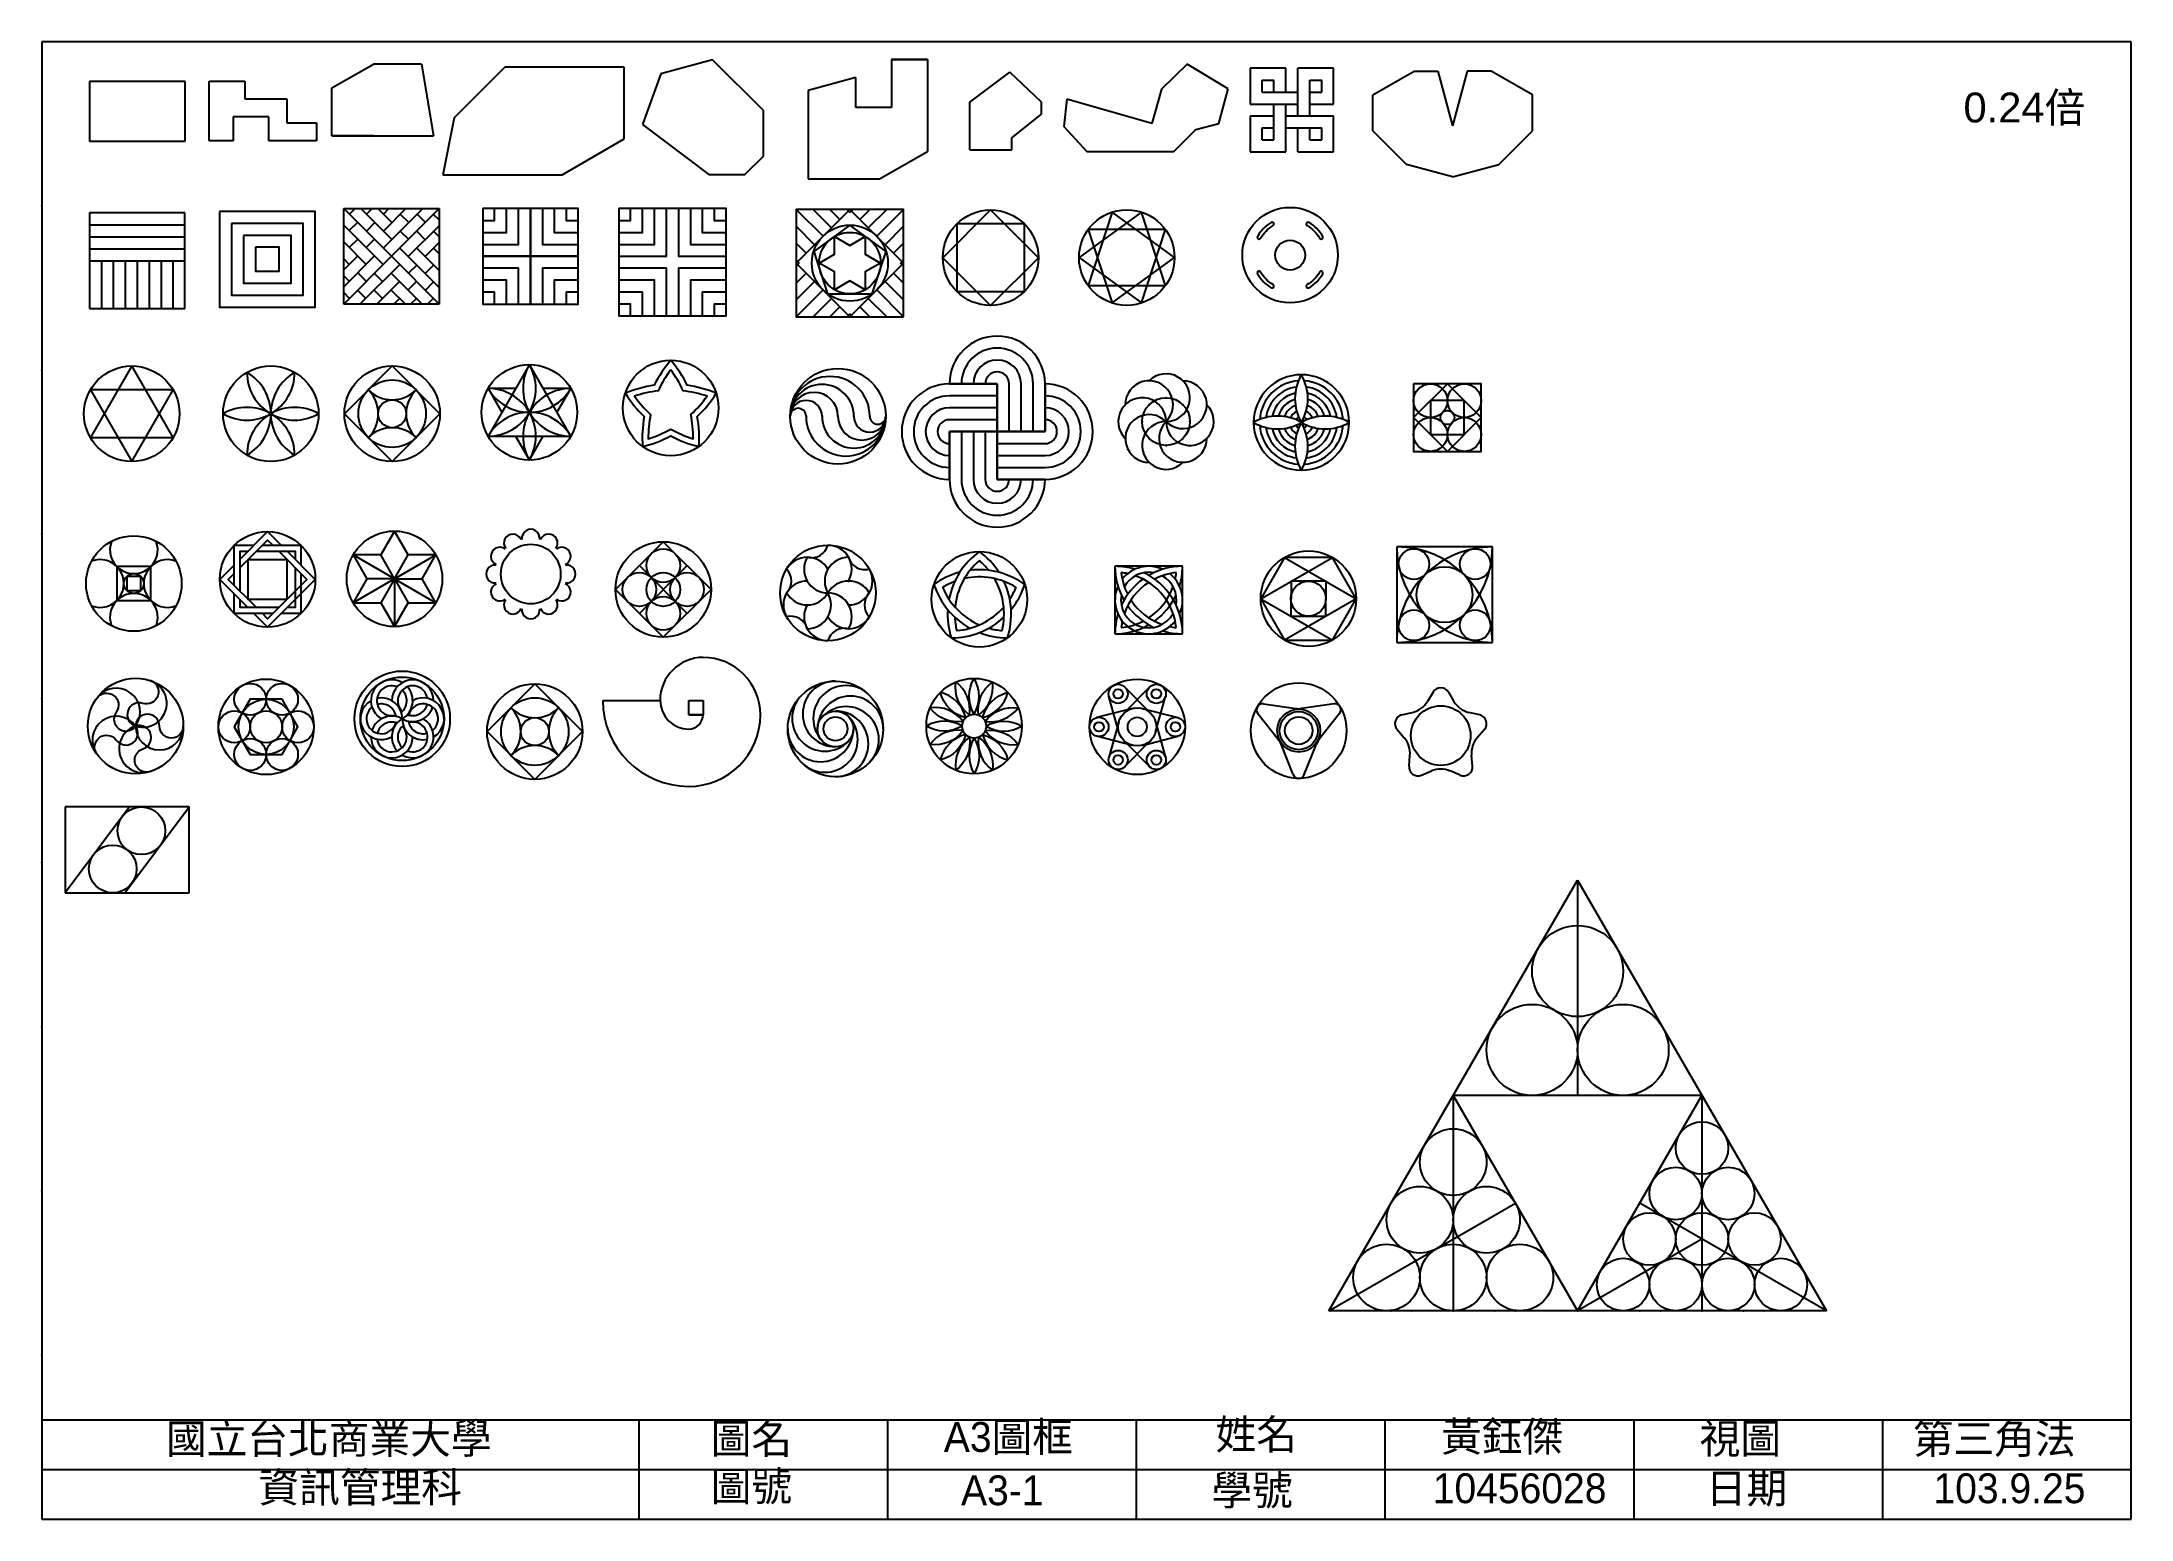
# Model space of a CAD drawing. Header units: millimetres. Extents: x 0 to 420, y 0 to 297.
import ezdxf

# ---------------------------------------------------------------- set-up
doc = ezdxf.new("R2010")
doc.units = ezdxf.units.MM
doc.linetypes.add('JIS_09_15', pattern=[18.9, 15, -0.9, 0.6, -0.9, 0.6, -0.9])
doc.styles.get("Standard").update_dxf_attribs({"font": 'arial.ttf'})

# ---------------------------------------------------------------- blocks, each defined once
blk = doc.blocks.new('*U1')
for p, q in [((4.8, 9.6), (-4.8, 0)), ((3.68, 8.41), (4.79, 7.3)), ((4.79, 6.13), (-1.41, -0.07)), ((0.28, 5.02), (1.98, 3.32)), ((3.68, 5.02), (4.79, 3.91)), ((-4.8, 0), (4.8, -9.6)), ((-3.11, 1.63), (4.79, -6.28)), ((0.28, 1.63), (4.79, -2.88)), ((4.79, 2.74), (1.98, -0.07)), ((3.68, 1.63), (4.79, 0.51)), ((0.28, -1.77), (-1.41, -3.47)), ((3.68, -1.77), (1.98, -3.47)), ((3.68, -5.16), (1.98, -6.86))]:
    blk.add_line(p, q)
blk = doc.blocks.new('*U2')
at = {"color": 0, "linetype": 'ByBlock', "lineweight": -2, "transparency": 16777216}
for p, rotation in [((45.6, 31.24), 90), ((40.8, 26.44), 180), ((45.6, 21.64), 270)]:
    blk.add_blockref('*U1', p, dxfattribs=dict(at, rotation=rotation))
blk.add_blockref('*U1', (50.4, 26.44), dxfattribs=at)
blk = doc.blocks.new('*U3')
for points in [[(-4.8, 4.8), (-4.8, -4.8), (4.8, -4.8)], [(-2.4, 4.8), (-2.4, -2.4), (4.8, -2.4)], [(0, 4.8), (0, 0), (4.8, 0)], [(2.4, 4.8), (2.4, 2.4), (4.8, 2.4)]]:
    blk.add_lwpolyline(points)
blk = doc.blocks.new('*U4')
at = {"color": 0, "linetype": 'ByBlock', "lineweight": -2, "transparency": 16777216}
for p, rotation in [((37.08, 37.46), 90), ((37.08, 27.86), 180), ((46.68, 27.86), 270)]:
    blk.add_blockref('*U3', p, dxfattribs=dict(at, rotation=rotation))
blk.add_blockref('*U3', (46.68, 37.46), dxfattribs=at)
blk = doc.blocks.new('*U5')
for points in [[(-4.8, 4.8), (-4.8, -4.8), (4.8, -4.8)], [(-2.4, 4.8), (-2.4, -2.4), (4.8, -2.4)], [(0, 4.8), (0, 0), (4.8, 0)], [(2.4, 4.8), (2.4, 2.4), (4.8, 2.4)]]:
    blk.add_lwpolyline(points)
blk = doc.blocks.new('*U6')
at = {"color": 0, "linetype": 'ByBlock', "lineweight": -2, "transparency": 16777216}
for p, rotation in [((45.87, 40.44), 90), ((45.87, 28.44), 180), ((57.87, 28.44), 270)]:
    blk.add_blockref('*U5', p, dxfattribs=dict(at, rotation=rotation))
blk.add_blockref('*U5', (57.87, 40.44), dxfattribs=at)
blk = doc.blocks.new('*U7')
for p, q in [((-5.4, 5.4), (0, 0)), ((-2.01, 5.4), (1.7, 1.7)), ((1.39, 5.4), (3.39, 3.39)), ((4.78, 5.4), (5.4, 4.78)), ((-5.4, 2.01), (-1.7, -1.7)), ((-5.4, -1.39), (-3.39, -3.39)), ((-5.4, -4.78), (-4.78, -5.4))]:
    blk.add_line(p, q)
blk = doc.blocks.new('*U8')
at = {"color": 0, "linetype": 'ByBlock', "lineweight": -2, "transparency": 16777216}
blk.add_blockref('*U7', (50.32, 35.31), dxfattribs=at)
for p, rotation in [((61.12, 35.31), 270), ((50.32, 24.51), 89.99999999999999), ((61.12, 24.51), 180)]:
    blk.add_blockref('*U7', p, dxfattribs=dict(at, rotation=rotation))
blk = doc.blocks.new('*U9')
blk.add_line((2.4, 7.39), (-2.4, -7.39))
blk = doc.blocks.new('*U10')
at = {"color": 0, "linetype": 'ByBlock', "lineweight": -2, "transparency": 16777216}
for p, rotation in [((55.23, 37.97), 323.9999999999998), ((58.55, 39.05), 287.9999999999999), ((61.87, 37.97), 251.9999999999999), ((63.92, 35.15), 215.9999999999999), ((53.18, 31.66), 35.99999999999997), ((63.92, 31.66), 180), ((61.87, 28.84), 143.9999999999999), ((55.23, 28.84), 71.99999999999997), ((58.55, 27.76), 108)]:
    blk.add_blockref('*U9', p, dxfattribs=dict(at, rotation=rotation))
blk.add_blockref('*U9', (53.18, 35.15), dxfattribs=at)
blk = doc.blocks.new('*U11')
blk.add_lwpolyline([(-1.14, -1.63, 0.131652), (1.63, 1.14, 1), (1.01, 1.5, -0.131652), (-1.5, -1.01, 1)], format="xyb", close=True)
blk = doc.blocks.new('*U12')
at = {"color": 0, "linetype": 'ByBlock', "lineweight": -2, "transparency": 16777216}
for p, rotation in [((61.35, 36.41), 180), ((71.19, 36.41), 90), ((61.35, 26.58), 270.0000000000001)]:
    blk.add_blockref('*U11', p, dxfattribs=dict(at, rotation=rotation))
blk.add_blockref('*U11', (71.19, 26.58), dxfattribs=at)
blk = doc.blocks.new('*U13')
blk.add_arc((4.8, 2.4), 9.6, 150, 270)
blk = doc.blocks.new('*U14')
at = {"color": 0, "linetype": 'ByBlock', "lineweight": -2, "transparency": 16777216}
for p, rotation in [((35.9, 34.85), 120), ((39.42, 37.25), 59.99999999999999), ((36.22, 30.61), 180), ((43.57, 31.17), 299.9999999999999), ((40.06, 28.77), 239.9999999999999)]:
    blk.add_blockref('*U13', p, dxfattribs=dict(at, rotation=rotation))
blk.add_blockref('*U13', (43.25, 35.41), dxfattribs=at)
blk = doc.blocks.new('*U16')
blk.add_arc((0, 5.79), 6.79, 225, 315)
blk = doc.blocks.new('*U17')
at = {"color": 0, "linetype": 'ByBlock', "lineweight": -2, "transparency": 16777216}
blk.add_blockref('*U16', (40.45, 36.28), dxfattribs=at)
for p, rotation in [((36.65, 32.47), 90), ((44.26, 32.47), 270), ((40.45, 28.67), 180)]:
    blk.add_blockref('*U16', p, dxfattribs=dict(at, rotation=rotation))
blk = doc.blocks.new('*U19')
at = {"color": 6, "linetype": 'JIS_09_15'}
blk.add_arc((-7.2, -4.16), 9.6, 0, 60, dxfattribs=at)
blk = doc.blocks.new('*U20')
at = {"color": 0, "linetype": 'ByBlock', "lineweight": -2, "transparency": 16777216}
for p, rotation in [((45.18, 32.33), 240), ((46.29, 30.4), 120)]:
    blk.add_blockref('*U19', p, dxfattribs=dict(at, rotation=rotation))
blk.add_blockref('*U19', (44.07, 30.4), dxfattribs=at)
blk = doc.blocks.new('*U22')
for p, q in [((9.6, 9.6), (0, 9.6)), ((9.6, 9.6), (9.6, 0)), ((9.6, 7.2), (0, 7.2)), ((9.6, 4.8), (0, 4.8)), ((9.6, 2.4), (0, 2.4)), ((9.6, 0), (0, 0)), ((0, -9.6), (0, 0)), ((0, 0), (9.6, 0))]:
    blk.add_line(p, q)
for radius in [9.6, 7.2, 4.8, 2.4]:
    blk.add_arc((0, 0), radius, 90, 270)
blk = doc.blocks.new('*U23')
at = {"color": 0, "linetype": 'ByBlock', "lineweight": -2, "transparency": 16777216}
for p, rotation in [((67.25, 35.68), 270), ((76.85, 26.08), 180), ((67.25, 16.48), 89.99999999999999)]:
    blk.add_blockref('*U22', p, dxfattribs=dict(at, rotation=rotation))
blk.add_blockref('*U22', (57.65, 26.08), dxfattribs=at)
blk = doc.blocks.new('*U24')
blk.add_arc((0, -0.7), 4.8, 0, 225)
blk = doc.blocks.new('*U25')
at = {"color": 0, "linetype": 'ByBlock', "lineweight": -2, "transparency": 16777216}
for p, rotation in [((45.85, 30.31), 314.9999999999999), ((49.45, 31.22), 269.9999999999999), ((52.64, 29.32), 224.9999999999999), ((44.86, 23.52), 44.99999999999999), ((53.55, 25.72), 180), ((48.05, 21.62), 89.99999999999997), ((51.65, 22.53), 134.9999999999999)]:
    blk.add_blockref('*U24', p, dxfattribs=dict(at, rotation=rotation))
blk.add_blockref('*U24', (43.95, 27.12), dxfattribs=at)
blk = doc.blocks.new('*U27')
blk.add_circle((0, 0), 3.39)
blk = doc.blocks.new('*U28')
at = {"color": 0, "linetype": 'ByBlock', "lineweight": -2, "transparency": 16777216}
blk.add_blockref('*U27', (71.76, 23.79), dxfattribs=at)
for p, rotation in [((78.55, 23.79), 270), ((71.76, 17), 89.99999999999999), ((78.55, 17), 180)]:
    blk.add_blockref('*U27', p, dxfattribs=dict(at, rotation=rotation))
blk = doc.blocks.new('*U30')
blk.add_arc((0, 1.55), 4.8, 159.2952, 20.7048)
blk = doc.blocks.new('*U31')
at = {"color": 0, "linetype": 'ByBlock', "lineweight": -2, "transparency": 16777216}
blk.add_blockref('*U30', (38.64, 30.98), dxfattribs=at)
for p, rotation in [((33.4, 25.75), 90), ((43.87, 25.75), 270), ((38.64, 20.51), 180)]:
    blk.add_blockref('*U30', p, dxfattribs=dict(at, rotation=rotation))
blk = doc.blocks.new('*U33')
blk.add_arc((-0.7875, 0), 1.8, 262.819244, 97.180756)
blk = doc.blocks.new('*U34')
at = {"color": 0, "linetype": 'ByBlock', "lineweight": -2, "transparency": 16777216}
for p, rotation in [((20.4, 42.6), 120), ((24.4, 43.68), 89.99999999999999), ((28.39, 42.6), 59.99999999999997), ((17.48, 39.68), 149.9999999999999), ((31.32, 39.68), 30.00000000000001), ((16.41, 35.69), 180), ((17.48, 31.69), 210), ((31.32, 31.69), 329.9999999999999), ((20.4, 28.77), 239.9999999999999), ((28.39, 28.77), 299.9999999999998), ((24.4, 27.7), 269.9999999999999)]:
    blk.add_blockref('*U33', p, dxfattribs=dict(at, rotation=rotation))
blk.add_blockref('*U33', (32.39, 35.69), dxfattribs=at)
blk = doc.blocks.new('*U35')
blk.add_circle((0, 0), 3.39)
blk = doc.blocks.new('*U36')
at = {"color": 0, "linetype": 'ByBlock', "lineweight": -2, "transparency": 16777216}
blk.add_blockref('*U35', (46.04, 31.02), dxfattribs=at)
for p, rotation in [((41.24, 26.22), 90.00000000000001), ((50.84, 26.22), 270.0000000000001), ((46.04, 21.42), 180)]:
    blk.add_blockref('*U35', p, dxfattribs=dict(at, rotation=rotation))
blk = doc.blocks.new('*U38')
for centre, start, end in [((-4.48, 0), 330, 90), ((-0.32, -7.2), 30, 150), ((-0.32, -2.4), 330, 30)]:
    blk.add_arc(centre, 4.8, start, end)
blk = doc.blocks.new('*U39')
at = {"color": 0, "linetype": 'ByBlock', "lineweight": -2, "transparency": 16777216}
for p, rotation in [((54.63, 37.58), 60.00000000000001), ((50.15, 32.78), 120), ((62.94, 29.83), 300.0000000000001), ((52.07, 26.51), 180), ((58.46, 25.03), 240)]:
    blk.add_blockref('*U38', p, dxfattribs=dict(at, rotation=rotation))
blk.add_blockref('*U38', (61.02, 36.11), dxfattribs=at)
blk = doc.blocks.new('*U41')
blk.add_arc((1.2, 2.14), 3.39, 195, 285)
blk = doc.blocks.new('*U42')
at = {"color": 0, "linetype": 'ByBlock', "lineweight": -2, "transparency": 16777216}
for p, rotation in [((155.99, 194.57), 59.99999999999999), ((149.76, 188.63), 120), ((166.29, 183.77), 300.0000000000001), ((151.79, 180.26), 180), ((160.05, 177.83), 239.9999999999999)]:
    blk.add_blockref('*U41', p, dxfattribs=dict(at, rotation=rotation))
blk.add_blockref('*U41', (164.26, 192.14), dxfattribs=at)
blk = doc.blocks.new('*U44')
blk.add_arc((0, 19.2, 0), 19.2, 270, 0)
blk = doc.blocks.new('*U45')
at = {"color": 0, "linetype": 'ByBlock', "lineweight": -2, "transparency": 16777216}
blk.add_blockref('*U44', (51.43, 17.22, 0), dxfattribs=at)
for p, rotation in [((70.63, 17.22, 0), 90), ((70.63, 36.42, 0), 180), ((51.43, 36.42, 0), 270)]:
    blk.add_blockref('*U44', p, dxfattribs=dict(at, rotation=rotation))
blk = doc.blocks.new('*U46')
blk.add_circle((0, 0), 3.08)
blk = doc.blocks.new('*U47')
at = {"color": 0, "linetype": 'ByBlock', "lineweight": -2, "transparency": 16777216}
for p, rotation in [((54.87, 32.97), 89.99999999999999), ((54.87, 20.67), 180), ((67.18, 20.67), 270)]:
    blk.add_blockref('*U46', p, dxfattribs=dict(at, rotation=rotation))
blk.add_blockref('*U46', (67.18, 32.97), dxfattribs=at)
blk = doc.blocks.new('*U615')
blk.add_lwpolyline([(4.8, 1.2, -1), (0, 1.2, 1), (-4.8, 1.2, 1)], format="xyb", close=True)
blk = doc.blocks.new('*U616')
at = {"color": 0, "linetype": 'ByBlock', "lineweight": -2, "transparency": 16777216}
for p, rotation in [((78.12, 37.78), 144), ((83.92, 38.19), 72), ((76.71, 32.14), 215.9999999999999), ((81.64, 29.06), 287.9999999999999)]:
    blk.add_blockref('*U615', p, dxfattribs=dict(at, rotation=rotation))
blk.add_blockref('*U615', (86.1, 32.79), dxfattribs=at)
blk = doc.blocks.new('*U617')
blk.add_circle((0, 0), 3.2)
blk = doc.blocks.new('*U618')
at = {"color": 0, "linetype": 'ByBlock', "lineweight": -2, "transparency": 16777216}
for p, rotation in [((32.89, 24.3), 299.9999999999998), ((39.29, 24.3), 239.9999999999999), ((42.49, 18.75), 180), ((32.89, 13.21), 59.99999999999999), ((39.29, 13.21), 120)]:
    blk.add_blockref('*U617', p, dxfattribs=dict(at, rotation=rotation))
blk.add_blockref('*U617', (29.69, 18.75), dxfattribs=at)
blk = doc.blocks.new('*U621')
for radius, start, end in [(4.2, 300, 120), (4.2, 180, 281.8497), (3, 309.0752, 165.573), (3, 189.0752, 285.573)]:
    blk.add_arc((0, 0), radius, start, end)
blk = doc.blocks.new('*U622')
at = {"color": 0, "linetype": 'ByBlock', "lineweight": -2, "transparency": 16777216}
for p, rotation in [((44.76, 24.32), 120), ((48.96, 24.32), 59.99999999999999), ((42.66, 20.68), 180), ((44.76, 17.04), 239.9999999999999), ((48.96, 17.04), 299.9999999999999)]:
    blk.add_blockref('*U621', p, dxfattribs=dict(at, rotation=rotation))
blk.add_blockref('*U621', (51.06, 20.68), dxfattribs=at)
blk = doc.blocks.new('*U623')
blk.add_arc((-5.79, 0), 6.79, 315, 45)
blk = doc.blocks.new('*U624')
at = {"color": 0, "linetype": 'ByBlock', "lineweight": -2, "transparency": 16777216}
blk.add_blockref('*U623', (50.06, 20.32), dxfattribs=at)
for p, rotation in [((53.87, 24.13), 269.9999999999999), ((57.68, 20.32), 180), ((53.87, 16.52), 90)]:
    blk.add_blockref('*U623', p, dxfattribs=dict(at, rotation=rotation))
blk = doc.blocks.new('*U625')
blk.add_arc((0, -3.3), 6.6, 0, 180)
blk = doc.blocks.new('*U626')
at = {"color": 0, "linetype": 'ByBlock', "lineweight": -2, "transparency": 16777216}
for p, rotation in [((59.16, 22.26), 44.99999999999999), ((56.07, 20.81), 89.99999999999999), ((54.91, 17.6), 135), ((63.82, 18.02), 315), ((62.67, 14.81), 270), ((56.37, 14.51), 180), ((59.58, 13.36), 225)]:
    blk.add_blockref('*U625', p, dxfattribs=dict(at, rotation=rotation))
blk.add_blockref('*U625', (62.37, 21.11), dxfattribs=at)
blk = doc.blocks.new('*U627')
blk.add_arc((-6.5, 0), 7, 329.0362, 30.9638)
blk = doc.blocks.new('*U628')
at = {"color": 0, "linetype": 'ByBlock', "lineweight": -2, "transparency": 16777216}
for p, rotation in [((58.46, 32.42), 45), ((60.51, 33.56), 22.49999999999999), ((65.1, 33.18), 337.4999999999999), ((66.94, 31.72), 314.9999999999999), ((57, 30.58), 67.5), ((68.08, 29.66), 292.5000000000001), ((56.35, 28.33), 89.99999999999997), ((56.61, 25.99), 112.5), ((57.75, 23.94), 135), ((59.59, 22.47), 157.5), ((61.85, 21.83), 180), ((64.18, 22.09), 202.5), ((66.24, 23.23), 225.0000000000001), ((67.7, 25.07), 247.4999999999999), ((68.35, 27.33), 270)]:
    blk.add_blockref('*U627', p, dxfattribs=dict(at, rotation=rotation))
blk.add_blockref('*U627', (62.85, 33.83), dxfattribs=at)
blk = doc.blocks.new('*U629')
blk.add_arc((-6.5, 0), 7, 329.0362, 30.9638)
blk = doc.blocks.new('*U631')
at = {"color": 0, "linetype": 'ByBlock', "lineweight": -2, "transparency": 16777216}
for p, rotation in [((58.46, 32.42), 45), ((60.51, 33.56), 22.49999999999999), ((65.1, 33.18), 337.4999999999999), ((66.94, 31.72), 314.9999999999999), ((57, 30.58), 67.5), ((68.08, 29.66), 292.5000000000001), ((56.35, 28.33), 89.99999999999997), ((56.61, 25.99), 112.5), ((57.75, 23.94), 135), ((59.59, 22.47), 157.5), ((61.85, 21.83), 180), ((64.18, 22.09), 202.5), ((66.24, 23.23), 225.0000000000001), ((67.7, 25.07), 247.4999999999999), ((68.35, 27.33), 270)]:
    blk.add_blockref('*U629', p, dxfattribs=dict(at, rotation=rotation))
blk.add_blockref('*U629', (62.85, 33.83), dxfattribs=at)
blk = doc.blocks.new('*U632')
for p, q in [((-4.32, 3.72), (2.88, 1.86)), ((-4.32, -3.72), (2.88, -1.86))]:
    blk.add_line(p, q)
for radius in [1.92, 0.96]:
    blk.add_circle((2.4, 0), radius)
blk = doc.blocks.new('*U633')
at = {"color": 0, "linetype": 'ByBlock', "lineweight": -2, "transparency": 16777216}
for p, rotation in [((54.87, 34.11), 120), ((60.15, 34.11), 60.00000000000001), ((52.23, 29.54), 180), ((54.87, 24.97), 239.9999999999999), ((60.15, 24.97), 299.9999999999999)]:
    blk.add_blockref('*U632', p, dxfattribs=dict(at, rotation=rotation))
blk.add_blockref('*U632', (62.79, 29.54), dxfattribs=at)
blk = doc.blocks.new('*U643')
blk.add_circle((0, 0), 6.7)
blk = doc.blocks.new('*U644')
at = {"color": 0, "linetype": 'ByBlock', "lineweight": -2, "transparency": 16777216}
for p, rotation in [((290.42, 60.19), 240), ((283.72, 48.59), 120)]:
    blk.add_blockref('*U643', p, dxfattribs=dict(at, rotation=rotation))
blk.add_blockref('*U643', (277.02, 60.19), dxfattribs=at)
blk = doc.blocks.new('*U645')
for centre in [(0, 4.58), (-5.28, -4.57), (5.28, -4.58)]:
    blk.add_circle(centre, 5.28)
blk = doc.blocks.new('*U646')
at = {"color": 0, "linetype": 'ByBlock', "lineweight": -2, "transparency": 16777216}
blk.add_blockref('*U645', (333.72, 70.05), dxfattribs=at)
for p, rotation in [((321.83, 49.46), 120), ((345.61, 49.46), 239.9999999999999)]:
    blk.add_blockref('*U645', p, dxfattribs=dict(at, rotation=rotation))

msp = doc.modelspace()

# ---------------------------------------------------------------- linework, layer by layer
for p, q in [((420, 297), (0, 297)), ((0, 297), (0, 0)), ((420, 0), (420, 297)), ((58.31, 287.72), (66.71, 292.52)), ((76.31, 292.52), (66.71, 292.52)), ((76.31, 292.52), (78.71, 278.12)), ((93.08, 291.87), (82.89, 281.68)), ((117.08, 291.87), (93.08, 291.87)), ((117.08, 277.47), (117.08, 291.87)), ((124.42, 290.55), (120.73, 280.4)), ((134.85, 293.34), (124.42, 290.55)), ((145.04, 283.16), (134.85, 293.34)), ((163.62, 289.82), (154.02, 287.24)), ((163.62, 283.82), (163.62, 289.82)), ((170.82, 293.42), (178.02, 293.42)), ((178.02, 293.42), (170.82, 293.42)), ((170.82, 293.42), (170.82, 283.82)), ((178.02, 293.42), (178.02, 274.96)), ((186.58, 284.88), (194.57, 290.88)), ((200.98, 284.88), (194.57, 290.88)), ((230.26, 292.48), (225.09, 287.48)), ((238.49, 287.54), (230.26, 292.48)), ((242.88, 291.69), (242.88, 284.49)), ((250.08, 291.69), (242.88, 291.69)), ((250.08, 286.89), (250.08, 291.69)), ((259.68, 291.69), (252.48, 291.69)), ((252.48, 282.09), (252.48, 291.69)), ((259.68, 284.49), (259.68, 291.69)), ((267.54, 286.31), (275.85, 291.11)), ((275.85, 291.11), (280.65, 291.11)), ((280.65, 291.11), (283.6, 280.11)), ((286.55, 291.11), (283.6, 280.11)), ((291.35, 291.11), (286.55, 291.11)), ((299.66, 286.31), (291.35, 291.11)), ((28.79, 289.02), (9.59, 289.02)), ((9.59, 289.02), (9.59, 277.02)), ((28.79, 277.02), (28.79, 289.02)), ((33.64, 277.11), (33.64, 289.11)), ((33.64, 289.11), (40.84, 289.11)), ((40.84, 289.11), (40.84, 285.51)), ((58.31, 278.12), (58.31, 287.72)), ((154.02, 287.24), (154.02, 269.42)), ((225.09, 287.48), (223.1, 280.56)), ((236.63, 280.58), (238.49, 287.54)), ((245.28, 289.29), (247.68, 289.29)), ((245.28, 286.89), (245.28, 289.29)), ((245.28, 286.89), (252.48, 286.89)), ((247.68, 286.89), (247.68, 289.29)), ((254.88, 289.29), (257.28, 289.29)), ((254.88, 282.09), (254.88, 289.29)), ((254.88, 286.89), (257.28, 286.89)), ((257.28, 286.89), (257.28, 289.29)), ((267.54, 279.11), (267.54, 286.31)), ((299.66, 279.11), (299.66, 286.31)), ((45.64, 281.91), (38.44, 281.91)), ((38.44, 281.91), (38.44, 277.11)), ((40.84, 285.51), (49.24, 285.51)), ((45.64, 277.11), (45.64, 281.91)), ((49.24, 285.51), (49.24, 280.71)), ((82.89, 281.68), (80.6, 270.27)), ((145.04, 274.04), (145.04, 283.16)), ((170.82, 283.82), (163.62, 283.82)), ((186.58, 275.28), (186.58, 284.88)), ((194.98, 277.68), (200.98, 282.48)), ((200.98, 282.48), (200.98, 284.88)), ((206.03, 285.45), (205.45, 279.97)), ((223.1, 280.56), (206.03, 285.45)), ((242.88, 284.49), (252.48, 284.49)), ((242.88, 284.49), (252.48, 284.49)), ((242.88, 282.09), (247.68, 282.09)), ((242.88, 282.09), (242.88, 274.89)), ((247.68, 277.29), (247.68, 284.49)), ((250.08, 274.89), (250.08, 284.49)), ((250.08, 282.09), (259.68, 282.09)), ((254.88, 284.49), (259.68, 284.49)), ((254.88, 284.49), (259.68, 284.49)), ((259.68, 274.89), (259.68, 282.09)), ((49.24, 280.71), (55.24, 280.71)), ((55.24, 280.71), (55.24, 277.11)), ((58.31, 278.12), (58.31, 278.12)), ((58.31, 278.12), (78.71, 278.12)), ((66.71, 278.12), (58.31, 278.12)), ((104.6, 270.27), (117.08, 277.47)), ((120.73, 280.4), (134.1, 270.31)), ((194.98, 275.28), (194.98, 277.68)), ((205.45, 279.97), (210.06, 274.93)), ((227.58, 274.93), (231.99, 279.34)), ((231.99, 279.34), (236.63, 280.58)), ((245.28, 277.29), (245.28, 279.69)), ((245.28, 279.69), (247.68, 279.69)), ((245.28, 279.69), (247.68, 279.69)), ((245.28, 277.29), (247.68, 277.29)), ((250.08, 279.69), (257.28, 279.69)), ((250.08, 279.69), (257.28, 279.69)), ((252.48, 274.89), (252.48, 279.69)), ((254.88, 277.29), (254.88, 279.69)), ((254.88, 277.29), (257.28, 277.29)), ((257.28, 277.29), (257.28, 279.69)), ((274.33, 272.32), (267.54, 279.11)), ((292.87, 272.32), (299.66, 279.11)), ((9.59, 277.02), (28.79, 277.02)), ((38.44, 277.11), (33.64, 277.11)), ((55.24, 277.11), (45.64, 277.11)), ((141.3, 270.31), (145.04, 274.04)), ((168.42, 269.42), (178.02, 274.96)), ((186.58, 275.28), (194.98, 275.28)), ((210.06, 274.93), (227.58, 274.93)), ((242.88, 274.89), (250.08, 274.89)), ((242.88, 274.89), (250.08, 274.89)), ((242.88, 274.89), (250.08, 274.89)), ((252.48, 274.89), (259.68, 274.89)), ((252.48, 274.89), (259.68, 274.89)), ((252.48, 274.89), (259.68, 274.89)), ((80.6, 270.27), (104.6, 270.27)), ((134.1, 270.31), (141.3, 270.31)), ((154.02, 269.42), (168.42, 269.42)), ((154.02, 269.42), (168.42, 269.42)), ((283.6, 269.84), (274.33, 272.32)), ((283.6, 269.84), (292.87, 272.32)), ((28.77, 262.59), (9.57, 262.59)), ((9.57, 262.59), (9.57, 243.39)), ((28.77, 243.39), (28.77, 262.59)), ((60.69, 263.48), (79.89, 263.48)), ((60.69, 244.28), (60.69, 263.48)), ((79.89, 263.48), (79.89, 244.28)), ((9.57, 260.19), (28.77, 260.19)), ((9.57, 257.79), (28.77, 257.79)), ((9.57, 255.39), (28.77, 255.39)), ((9.57, 252.99), (28.77, 252.99)), ((11.97, 252.99), (11.97, 243.39)), ((14.37, 252.99), (14.37, 243.39)), ((16.77, 252.99), (16.77, 243.39)), ((19.17, 252.99), (19.17, 243.39)), ((21.57, 252.99), (21.57, 243.39)), ((23.97, 252.99), (23.97, 243.39)), ((26.37, 252.99), (26.37, 243.39)), ((172.62, 252.51), (172.93, 252.21)), ((79.89, 244.28), (60.69, 244.28)), ((9.57, 243.39), (28.77, 243.39)), ((28.77, 243.39), (28.77, 243.39)), ((70.9, 189.04), (62.59, 193.84)), ((70.9, 189.04), (68.13, 193.84)), ((70.9, 189.04), (79.22, 193.84)), ((70.9, 189.04), (73.67, 193.84)), ((245.02, 185.05), (259.42, 193.36)), ((249.82, 193.36), (264.22, 185.05)), ((291.58, 195.45), (272.38, 195.45)), ((272.38, 195.45), (272.38, 176.25)), ((291.58, 176.25), (291.58, 195.45)), ((70.9, 189.04), (62.59, 184.24)), ((70.9, 189.04), (65.36, 189.04)), ((70.9, 189.04), (68.13, 184.24)), ((70.9, 189.04), (70.9, 179.44)), ((70.9, 189.04), (73.67, 184.24)), ((70.9, 189.04), (79.22, 184.24)), ((70.9, 189.04), (76.44, 189.04)), ((120.12, 191.7), (129.72, 182.1)), ((129.72, 191.7), (120.12, 182.1)), ((215.72, 191.56), (215.72, 177.98)), ((229.3, 191.56), (215.72, 191.56)), ((229.3, 177.98), (229.3, 191.56)), ((245.02, 185.05), (245.02, 185.05)), ((245.02, 185.05), (259.42, 176.74)), ((264.22, 185.05), (249.82, 176.74)), ((215.72, 177.98), (229.3, 177.98)), ((272.38, 176.25), (291.58, 176.25)), ((112.77, 164.6), (124.29, 164.6)), ((130.05, 164.6), (132.93, 164.6)), ((130.05, 161.72), (130.05, 164.6)), ((132.93, 164.6), (132.93, 161.72)), ((245.56, 163.91), (252.08, 162.97)), ((259.76, 163.91), (253.24, 162.97)), ((279.67, 166.26), (278.52, 164.37)), ((282.75, 166.25), (283.86, 164.41)), ((34.96, 163.41), (34.96, 163.41)), ((132.93, 161.72), (130.05, 161.72)), ((130.05, 161.72), (132.93, 161.72)), ((244.44, 161.98), (248.52, 156.81)), ((260.88, 161.98), (256.8, 156.81)), ((273.39, 161.69), (275.48, 162.17)), ((289.04, 161.69), (286.88, 162.2)), ((251.55, 149.68), (249.1, 155.8)), ((253.77, 149.68), (256.22, 155.8)), ((272.43, 158.76), (273.87, 157.08)), ((289.98, 158.76), (288.57, 157.14)), ((274.83, 151.38), (275.02, 153.52)), ((287.59, 151.37), (287.4, 153.58)), ((277.32, 149.56), (279.36, 150.42)), ((285.08, 149.56), (283.11, 150.41)), ((29.63, 143.2), (4.67, 143.2)), ((4.67, 143.2), (4.67, 125.92)), ((17.63, 143.2), (4.67, 125.92)), ((16.67, 125.92), (29.63, 143.2)), ((29.63, 125.92), (29.63, 143.2)), ((258.72, 41.89), (308.72, 128.49)), ((308.72, 128.49), (358.72, 41.89)), ((4.67, 125.92), (29.63, 125.92)), ((333.72, 85.19), (283.72, 85.19)), ((283.72, 85.19), (308.72, 41.89)), ((308.72, 41.89), (333.72, 85.19)), ((358.72, 41.89), (258.72, 41.89)), ((0, 20), (420, 20)), ((120, 20), (120, 0)), ((170, 20), (170, 0)), ((220, 20), (220, 0)), ((270, 20), (270, 0)), ((320, 20), (320, 0)), ((370, 20), (370, 0)), ((0, 10), (420, 10)), ((0, 0), (420, 0))]:
    msp.add_line(p, q)
at = {"color": 3}
for p, q in [((308.72, 128.49), (308.72, 85.19)), ((283.72, 85.19), (283.72, 41.89)), ((333.72, 85.19), (333.72, 41.89)), ((258.72, 41.89), (296.22, 63.54)), ((358.72, 41.89), (321.22, 63.54)), ((333.72, 56.32), (308.72, 41.89))]:
    msp.add_line(p, q, dxfattribs=at)
for points in [[(35.73, 262.88), (35.73, 243.68), (54.93, 243.68), (54.93, 262.88)], [(38.13, 260.48), (38.13, 246.08), (52.53, 246.08), (52.53, 260.48)], [(88.63, 263.48), (88.63, 244.28), (107.83, 244.28), (107.83, 263.48)], [(115.97, 263.48), (115.97, 241.88), (137.57, 241.88), (137.57, 263.48)], [(162.44, 241.71), (173.24, 252.51), (162.44, 263.31), (151.64, 252.51)], [(173.24, 241.71), (173.24, 263.31), (151.64, 263.31), (151.64, 241.71)], [(181.12, 253.6), (190.72, 244), (200.32, 253.6), (190.72, 263.2)], [(40.53, 258.08), (40.53, 248.48), (50.13, 248.48), (50.13, 258.08)], [(162.44, 260.15), (155.18, 254.87), (157.95, 246.34), (166.93, 246.34), (169.7, 254.87)], [(197.51, 260.39), (183.94, 260.39), (183.94, 246.81), (197.51, 246.81)], [(42.93, 255.68), (42.93, 250.88), (47.73, 250.88), (47.73, 255.68)], [(18.08, 231.83), (9.76, 217.43), (26.39, 217.43)], [(70.43, 231.83), (60.83, 222.23), (70.43, 212.63), (80.03, 222.23)], [(98.02, 232.11), (89.7, 217.71), (106.33, 217.71)], [(18.08, 212.63), (26.39, 227.03), (9.76, 227.03)], [(275.75, 228.25), (275.75, 214.67), (289.33, 214.67), (289.33, 228.25)], [(282.54, 228.25), (275.75, 221.46), (282.54, 214.67), (289.33, 221.46)], [(285.94, 224.86), (279.15, 224.86), (279.15, 218.07), (285.94, 218.07)], [(124.92, 196.5), (115.32, 186.9), (124.92, 177.3), (134.52, 186.9)], [(264.22, 185.05), (259.42, 193.36), (249.82, 193.36), (245.02, 185.05), (249.82, 176.74), (259.42, 176.74)], [(15.1, 191.49), (15.1, 184.7), (21.89, 184.7), (21.89, 191.49)], [(17.09, 189.5), (17.09, 186.69), (19.9, 186.69), (19.9, 189.5)], [(49.33, 192.88), (41.43, 192.88), (41.43, 184.98), (49.33, 184.98)], [(258.16, 188.55), (251.12, 188.59), (251.08, 181.55), (258.12, 181.51)], [(48.3, 164.83), (41.9, 164.83), (38.7, 159.29), (41.9, 153.74), (48.3, 153.74), (51.5, 159.29)], [(99.1, 167.93), (89.5, 158.33), (99.1, 148.73), (108.7, 158.33)]]:
    msp.add_lwpolyline(points, close=True)
for points in [[(168.62, 252.51), (165.53, 250.73), (165.53, 247.16), (162.44, 248.95), (159.35, 247.16), (159.35, 250.73), (156.26, 252.51), (159.35, 254.3), (159.35, 257.87)], [(159.35, 257.87), (162.44, 256.08), (165.53, 257.87), (165.53, 254.3), (168.62, 252.51)], [(95.24, 227.31), (89.7, 227.31), (92.47, 222.51)], [(103.56, 222.51), (106.33, 227.31), (100.79, 227.31)], [(95.24, 217.71), (98.02, 212.91), (100.79, 217.71)], [(48.19, 195.72), (45.38, 198.53), (39.79, 192.94)], [(73.67, 193.84), (70.9, 198.64), (68.13, 193.84)], [(42.57, 195.72), (38.59, 195.72), (38.59, 187.82)], [(46.5, 195.72), (45.38, 196.83), (39.79, 191.25)], [(41.37, 194.52), (39.79, 194.52), (39.79, 186.62)], [(42.57, 182.14), (45.38, 179.33), (54.98, 188.93), (49.39, 194.52)], [(50.97, 192.94), (50.97, 194.52), (43.07, 194.52)], [(52.17, 191.74), (52.17, 195.72), (44.27, 195.72)], [(44.27, 182.14), (45.38, 181.03), (53.28, 188.93), (47.7, 194.52)], [(68.13, 193.84), (62.59, 193.84), (65.36, 189.04)], [(76.44, 189.04), (79.22, 193.84), (73.67, 193.84)], [(38.59, 191.74), (35.78, 188.93), (41.37, 183.34)], [(38.59, 190.05), (37.48, 188.93), (43.07, 183.34)], [(48.19, 182.14), (52.17, 182.14), (52.17, 190.05)], [(49.39, 183.34), (50.97, 183.34), (50.97, 191.25)], [(65.36, 189.04), (62.59, 184.24), (68.13, 184.24)], [(73.67, 184.24), (79.22, 184.24), (76.44, 189.04)], [(38.59, 186.12), (38.59, 182.14), (46.5, 182.14)], [(39.79, 184.92), (39.79, 183.34), (47.7, 183.34)], [(68.13, 184.24), (70.9, 179.44), (73.67, 184.24)]]:
    msp.add_lwpolyline(points)
for points in [[(126.43, 232.99, 0.063156), (123.12, 227.94, 0.063156), (117.3, 226.36, 0.063156), (121.08, 221.66, 0.063156), (120.78, 215.63, 0.063156), (126.43, 217.78, 0.063156), (132.07, 215.63, 0.063156), (131.77, 221.66, 0.063156), (135.56, 226.36, 0.063156), (129.73, 227.94, 0.063156)], [(126.43, 231.07, 0.0541), (123.93, 226.83, 0.0541), (119.13, 225.76, 0.0541), (122.39, 222.08, 0.0541), (121.91, 217.18, 0.0541), (126.43, 219.15, 0.0541), (130.94, 217.18, 0.0541), (130.46, 222.08, 0.0541), (133.72, 225.76, 0.0541), (128.92, 226.83, 0.0541)]]:
    msp.add_lwpolyline(points, format="xyb", close=True)
for centre, radius in [((190.72, 253.6), 9.6), ((218.1, 253.62), 9.6), ((250.93, 254.12), 9.6), ((162.44, 252.51), 7.64), ((162.44, 252.51), 6.18), ((250.93, 254.12), 3), ((18.08, 222.23), 9.6), ((46.04, 222.23), 9.6), ((70.43, 222.23), 9.6), ((98.02, 222.51), 9.6), ((126.43, 223.39), 9.6), ((160.04, 221.72), 9.6), ((70.43, 222.23), 6.79), ((70.43, 222.23), 2.81), ((225.99, 220.65), 4.8), ((282.54, 221.46), 1.41), ((18.5, 188.1), 9.6), ((45.38, 188.93), 9.6), ((70.9, 189.04), 9.6), ((98.29, 190), 6), ((124.92, 186.9), 9.6), ((158.02, 186.2), 9.6), ((188.47, 184.93), 9.6), ((254.62, 185.05), 9.6), ((18.5, 188.1), 1.99), ((124.92, 186.9), 3.39), ((281.98, 185.85), 5.62), ((254.62, 185.05), 3.52), ((18.85, 159.44), 9.6), ((45.1, 159.29), 9.6), ((72.45, 160.9), 9.6), ((72.45, 160.9), 8.4), ((159.54, 158.87), 9.6), ((187.41, 159.43), 9.6), ((220.2, 159.28), 9.6), ((252.66, 158.53), 9.6), ((45.1, 159.29), 5.54), ((99.1, 158.33), 9.6), ((99.1, 158.33), 6.79), ((45.1, 159.29), 3.2), ((99.1, 158.33), 2.81), ((159.54, 158.87), 3.6), ((159.54, 158.87), 2.4), ((187.41, 159.43), 2.4), ((220.2, 159.28), 3.84), ((220.2, 159.28), 1.92), ((252.66, 158.53), 4.32), ((252.66, 158.53), 3.84), ((252.66, 158.53), 2.76), ((281.21, 157.53), 6), ((20.03, 138.4), 4.8), ((14.27, 130.72), 4.8), ((308.72, 110.19), 9.15), ((299.57, 94.34), 9.15), ((317.87, 94.34), 9.15), ((283.72, 71.79), 6.7), ((333.72, 56.32), 5.28), ((270.32, 48.59), 6.7), ((297.12, 48.59), 6.7)]:
    msp.add_circle(centre, radius)
for centre, radius, start, end in [((89.7, 227.31), 9.6, 270, 30), ((106.33, 227.31), 9.6, 150, 270), ((98.02, 232.11), 9.6, 210, 240), ((89.7, 217.71), 9.6, 60, 90), ((106.33, 217.71), 9.6, 90, 120), ((98.02, 232.11), 9.6, 300, 330), ((158.44, 221.72), 8, 0, 180), ((156.84, 221.72), 6.4, 0, 180), ((253.2, 220.47), 9.6, 90, 180), ((253.2, 220.47), 8.4, 94.0555, 175.9445), ((253.2, 220.47), 7.2, 97.9757, 172.0243), ((261.51, 225.27), 9.6, 150, 210), ((244.89, 225.27), 9.6, 330, 30), ((253.2, 220.47), 9.6, 0, 90), ((253.2, 220.47), 8.4, 4.0555, 85.9445), ((253.2, 220.47), 7.2, 7.9757, 82.0243), ((155.24, 221.72), 4.8, 0, 180), ((153.64, 221.72), 3.2, 0, 180), ((152.04, 221.72), 1.6, 0, 180), ((253.2, 220.47), 6, 101.79, 168.21), ((253.2, 220.47), 4.8, 105.5225, 164.4775), ((253.2, 220.47), 3.6, 109.1931, 160.8069), ((253.2, 220.47), 2.4, 112.8192, 157.1808), ((253.2, 220.47), 2.4, 22.8192, 67.1808), ((253.2, 220.47), 3.6, 19.1931, 70.8069), ((253.2, 220.47), 6, 11.79, 78.21), ((253.2, 220.47), 4.8, 15.5225, 74.4775), ((98.02, 212.91), 9.6, 30, 150), ((161.64, 221.72), 8, 180, 0), ((163.24, 221.72), 6.4, 180, 0), ((164.84, 221.72), 4.8, 180, 0), ((166.44, 221.72), 3.2, 180, 0), ((168.04, 221.72), 1.6, 180, 0), ((248.4, 212.16), 9.6, 60, 120), ((248.4, 228.78), 9.6, 240, 300), ((253.2, 220.47), 9.6, 180, 270), ((253.2, 220.47), 8.4, 184.0555, 265.9445), ((253.2, 220.47), 7.2, 187.9757, 262.0243), ((253.2, 220.47), 6, 191.79, 258.21), ((253.2, 220.47), 4.8, 195.5225, 254.4775), ((253.2, 220.47), 3.6, 199.1931, 250.8069), ((253.2, 220.47), 2.4, 202.8192, 247.1808), ((261.51, 215.67), 9.6, 150, 210), ((253.2, 220.47), 1.2, 116.4167, 153.5833), ((253.2, 220.47), 1.2, 206.4167, 243.5833), ((258, 212.16), 9.6, 60, 120), ((258, 228.78), 9.6, 240, 300), ((244.89, 215.67), 9.6, 330, 30), ((253.2, 220.47), 9.6, 270, 0), ((253.2, 220.47), 1.2, 26.4167, 63.5833), ((253.2, 220.47), 1.2, 296.4167, 333.5833), ((253.2, 220.47), 8.4, 274.0555, 355.9445), ((253.2, 220.47), 2.4, 292.8192, 337.1808), ((253.2, 220.47), 7.2, 277.9757, 352.0243), ((253.2, 220.47), 3.6, 289.1931, 340.8069), ((253.2, 220.47), 6, 281.79, 348.21), ((253.2, 220.47), 4.8, 285.5225, 344.4775), ((106.33, 217.71), 9.6, 180, 210), ((89.7, 217.71), 9.6, 330, 0), ((197.6, 181.97), 15.53, 126, 168.9905), ((197.6, 181.97), 15.53, 126, 168.9905), ((179.34, 181.97), 15.53, 32.6988, 54), ((188.47, 175.33), 15.53, 104.6988, 126), ((197.6, 181.97), 14.09, 130.3792, 174.3975), ((188.47, 175.33), 14.09, 58.3792, 102.3975), ((188.47, 175.33), 15.53, 54, 96.9905), ((179.34, 181.97), 14.09, 38.5574, 49.6208), ((179.34, 181.97), 14.09, 346.3792, 30.3975), ((229.3, 191.56), 13.58, 180, 210), ((215.72, 177.98), 13.58, 72.8856, 90), ((215.72, 177.98), 12.38, 89.754, 90), ((229.3, 191.56), 12.38, 180, 180.246), ((229.3, 191.56), 12.38, 185.8655, 207.1168), ((215.72, 177.98), 12.38, 78.0155, 84.1345), ((222.51, 184.77), 6.79, 65.7048, 141.5807), ((222.51, 184.77), 5.59, 79.6036, 151.1189), ((215.72, 177.98), 12.38, 5.8655, 70.7071), ((215.72, 177.98), 13.58, 0, 64.8036), ((229.3, 177.98), 13.58, 90, 120), ((229.3, 177.98), 12.38, 95.8655, 117.1168), ((222.51, 184.77), 5.59, 349.6036, 61.1189), ((222.51, 184.77), 6.79, 335.7048, 51.5807), ((215.72, 191.56), 12.38, 348.0155, 354.1345), ((215.72, 191.56), 12.38, 359.754, 0), ((215.72, 191.56), 13.58, 342.8856, 0), ((229.3, 177.98), 12.38, 90, 90.246), ((194.11, 192.7), 15.53, 198, 240.9905), ((188.47, 175.33), 14.09, 110.5574, 121.6208), ((194.11, 192.7), 14.09, 202.3792, 246.3975), ((179.34, 181.97), 15.53, 342, 24.9905), ((182.82, 192.7), 14.09, 326.5574, 337.6208), ((182.82, 192.7), 15.53, 320.6988, 342), ((222.51, 184.77), 6.79, 155.7048, 321.5807), ((222.51, 184.77), 5.59, 169.6036, 331.1189), ((229.3, 177.98), 13.58, 125.7664, 154.8036), ((229.3, 177.98), 12.38, 123.2627, 160.7071), ((215.72, 191.56), 12.38, 303.2627, 340.7071), ((215.72, 191.56), 13.58, 305.7664, 334.8036), ((197.6, 181.97), 15.53, 176.6988, 198), ((197.6, 181.97), 15.53, 176.6988, 198), ((182.82, 192.7), 15.53, 270, 312.9905), ((197.6, 181.97), 14.09, 182.5574, 193.6208), ((182.82, 192.7), 14.09, 274.3792, 318.3975), ((229.3, 177.98), 13.58, 162.8856, 180), ((229.3, 191.56), 13.58, 215.7664, 244.8036), ((229.3, 191.56), 12.38, 213.2627, 250.7071), ((194.11, 192.7), 15.53, 248.6988, 270), ((194.11, 192.7), 14.09, 254.5574, 265.6208), ((215.72, 191.56), 13.58, 270, 300), ((215.72, 191.56), 12.38, 270, 270.246), ((229.3, 177.98), 12.38, 179.754, 180), ((229.3, 177.98), 12.38, 168.0155, 174.1345), ((215.72, 191.56), 12.38, 275.8655, 297.1168), ((229.3, 191.56), 13.58, 252.8856, 270), ((229.3, 191.56), 12.38, 258.0155, 264.1345), ((215.72, 177.98), 12.38, 0, 0.246), ((229.3, 191.56), 12.38, 269.754, 270), ((132.93, 164.6), 8.64, 90, 180), ((132.93, 161.72), 11.52, 0, 90), ((130.05, 164.6), 17.28, 180, 270), ((130.05, 164.6), 5.76, 180, 270), ((245.39, 162.73), 1.2, 81.8037, 218.1963), ((259.93, 162.73), 1.2, 321.8037, 98.1963), ((274.41, 166.85), 4.8, 282.8831, 328.7939), ((281.21, 165.33), 1.8, 30.8831, 148.7939), ((287.97, 166.87), 4.8, 210.8831, 256.7939), ((130.05, 161.72), 2.88, 270, 0), ((130.05, 161.72), 14.4, 270, 0), ((252.66, 167.01), 4.08, 261.8037, 278.1963), ((273.79, 159.94), 1.8, 102.8831, 220.7939), ((288.63, 159.94), 1.8, 318.8831, 76.7939), ((245.31, 154.28), 4.08, 21.8037, 38.1963), ((260.01, 154.28), 4.08, 141.8037, 158.1963), ((270.24, 153.95), 4.8, 354.8831, 40.7939), ((292.18, 153.98), 4.8, 138.8831, 184.7939), ((276.62, 151.22), 1.8, 174.8831, 292.7939), ((285.79, 151.22), 1.8, 246.8831, 4.7939), ((252.66, 150.13), 1.2, 201.8037, 338.1963), ((281.22, 145.99), 4.8, 66.8831, 112.7939)]:
    msp.add_arc(centre, radius, start, end)
for p in [(0, 264), (0, 264), (0, 264), (0, 231), (0, 231), (0, 231), (222.6, 224.04), (225.99, 225.45), (229.39, 224.04), (153.64, 221.72), (156.84, 221.72), (160.04, 221.72), (163.24, 221.72), (166.44, 221.72), (221.19, 220.65), (230.79, 220.65), (222.6, 217.25), (225.99, 215.85), (229.39, 217.25), (0, 198), (0, 198), (0, 198), (162.18, 193.4), (162.18, 188.6), (0, 165), (0, 165), (0, 165), (41.9, 159.29), (48.3, 159.29), (0, 132), (0, 132), (0, 132), (317.05, 114.06), (0, 99), (0, 99), (0, 99), (325.39, 99.62), (333.72, 85.19), (329.55, 77.97), (327.47, 74.36), (325.39, 70.76), (325.39, 70.76), (342.05, 70.76), (0, 66), (0, 66), (0, 66), (321.22, 63.54), (321.22, 63.54), (317.05, 56.32), (317.05, 56.32), (350.39, 56.32), (314.97, 52.71), (312.89, 49.1), (271.22, 41.89), (275.39, 41.89), (283.72, 41.89), (292.05, 41.89), (296.22, 41.89), (308.72, 41.89), (308.72, 41.89), (321.22, 41.89), (325.39, 41.89), (333.72, 41.89), (342.05, 41.89), (346.22, 41.89), (0, 33), (0, 33), (0, 33)]:
    msp.add_point(p)

# ---------------------------------------------------------------- block references
for name, p in [('*U10', (159.55, 220.22)), ('*U2', (24.69, 227.44)), ('*U4', (56.34, 221.22)), ('*U6', (74.9, 218.24)), ('*U8', (106.72, 222.6)), ('*U12', (184.66, 222.62)), ('*U23', (124.81, 192.55)), ('*U17', (29.98, 189.75)), ('*U25', (177.24, 194.23)), ('*U28', (207.39, 201.06)), ('*U34', (73.9, 154.31)), ('*U39', (101.48, 154.89)), ('*U31', (-20.14, 162.35)), ('*U36', (78.88, 160.68)), ('*U42', (0, 0)), ('*U45', (220.95, 159.03)), ('*U47', (220.95, 159.03)), ('*U616', (-62.45, 125.45)), ('*U618', (9.01, 140.53)), ('*U622', (25.6, 140.22)), ('*U626', (100.18, 141.06)), ('*U628', (125.06, 131.61)), ('*U633', (162.69, 129.74)), ('*U624', (45.23, 138)), ('*U646', (0, 0)), ('*U644', (0, 0))]:
    msp.add_blockref(name, p)
at = {"rotation": 270.0000000000001}
msp.add_blockref('*U14', (13.03, 261.96), dxfattribs=at)
at = {"color": 6, "linetype": 'JIS_09_15'}
msp.add_blockref('*U20', (52.84, 191.46), dxfattribs=at)
at = {"extrusion": (0, 0, -1), "zscale": -1, "rotation": 180}
msp.add_blockref('*U631', (-125.06, 187.26), dxfattribs=at)

# ---------------------------------------------------------------- texts
at = {"char_height": 6, "attachment_point": 1}
for s, width, insert in [('0.24{\\fPMingLiU|b0|i0|c136|p18;倍}', 26.3777, (386.28, 286.79)), ('{\\fPMingLiU|b0|i0|c136|p18;國立台北商業大學}', 77.0693, (24.95, 19.17)), ('{\\fPMingLiU|b0|i0|c136|p18;圖名}', 24.5369, (134.46, 19.19)), ('{\\fPMingLiU|b0|i0|c136|p18;A3圖框}', 37.4291, (181.32, 19.53)), ('{\\fPMingLiU|b0|i0|c136|p18;姓名}', 25.3686, (235.94, 20.03)), ('{\\fPMingLiU|b0|i0|c136|p18;黃鈺傑}', 31.1909, (281.27, 19.61)), ('{\\fPMingLiU|b0|i0|c136|p18;視圖}', 22.0416, (333.25, 19.19)), ('{\\fPMingLiU|b0|i0|c136|p18;第三角法}', 42.4197, (376.09, 19.19)), ('{\\fPMingLiU|b0|i0|c136|p18;資訊管理科}', 48.6579, (43.54, 9.4)), ('{\\fPMingLiU|b0|i0|c136|p18;圖號}', 26.6163, (134.46, 9.64)), ('{\\fPMingLiU|b0|i0|c136|p18;A3-1}', 24.121, (184.78, 8.81)), ('{\\fPMingLiU|b0|i0|c136|p18;學號}', 25.3686, (235.1, 8.81)), ('{\\fPMingLiU|b0|i0|c136|p18;10456028}', 25.3686, (279.6, 9.22)), ('{\\fPMingLiU|b0|i0|c136|p18;日期}', 21.6257, (334.5, 9.22)), ('{\\fPMingLiU|b0|i0|c136|p18;103.9.25}', 34.518, (380.25, 9.22))]:
    msp.add_mtext_dynamic_manual_height_columns(s, width=width, gutter_width=30, heights=[0], dxfattribs=dict(at, insert=insert))

doc.saveas('drawing.dxf')
